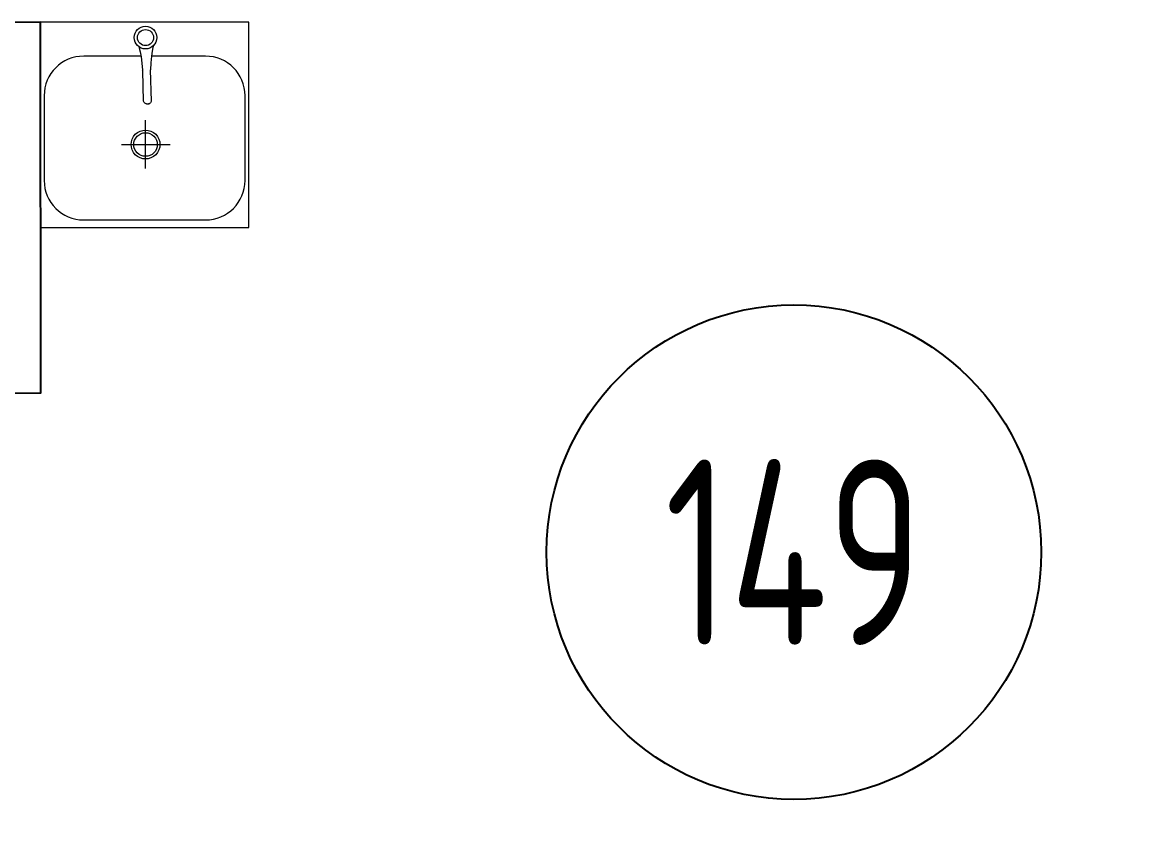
# Model space of a CAD drawing. Header units: millimetres. Extents: x -265044 to 366616, y 0 to 292181.
# Drawn here: x -214987 to -213197, y 108122 to 109450 of the extents above; entities that cross this region are included whole.
import ezdxf
from ezdxf.enums import TextEntityAlignment as Align

# ---------------------------------------------------------------- set-up
doc = ezdxf.new("R2010")
doc.units = ezdxf.units.MM
doc.header["$MEASUREMENT"] = 0
doc.layers.get('0').update_dxf_attribs({"color": 250, "lineweight": 9})
for name, color, linetype, lineweight in [('АР_Маркер экспликации', 239, 'Continuous', 13), ('АР_Номер помещения', 1, 'Continuous', 25), ('АР_Помещения_площадь', 19, 'Continuous', 9), ('ТХ_пищеблок', 30, 'Continuous', 20)]:
    doc.layers.add(name, color=color, linetype=linetype, lineweight=lineweight)
doc.styles.add('ISOCPEUR', font='isocpeur.ttf', dxfattribs={"width": 0.7})
doc.styles.get("Standard").update_dxf_attribs({"font": 'isocpeur.ttf'})

# ---------------------------------------------------------------- blocks, each defined once
blk = doc.blocks.new('*U54')
at = {"layer": 'АР_Номер помещения', "color": 8}
blk.add_circle((3509.9, -2299.4), 400, dxfattribs=at)
at = {"layer": 'АР_Помещения_площадь', "color": 8}
blk.add_line((4051.7, -3948.3), (3629.4, -3948.3), dxfattribs=at)
at = {"color": 8, "style": 'ISOCPEUR', "width": 0.7, "flags": 1}
blk.add_attdef('КАТЕГОРИЯ', (-499.2, -2092.2), '', height=250, dxfattribs=at)
at = {"layer": 'АР_Номер помещения', "color": 8, "style": 'ISOCPEUR', "width": 0.7}
blk.add_attdef('НОМЕР_ПОМЕЩЕНИЯ', text='', height=300, dxfattribs=at).set_placement((3509.9, -2299.4), align=Align.MIDDLE_CENTER)
at = {"layer": 'АР_Помещения_площадь', "color": 8, "lineweight": 30, "width": 0.7, "flags": 104}
blk.add_attdef('ИМЯ_ПОМЕЩЕНИЯ', text='', height=100, dxfattribs=at).set_placement((157.6, 1217.1), align=Align.MIDDLE_CENTER)
at = {"layer": 'АР_Помещения_площадь', "color": 8, "style": 'ISOCPEUR', "width": 0.7}
blk.add_attdef('ПЛОЩАДЬ_ПОМЕЩЕНИЯ', text='', height=200, dxfattribs=at).set_placement((4056.6, -3701.8), align=Align.MIDDLE_RIGHT)

msp = doc.modelspace()

# ---------------------------------------------------------------- linework, layer by layer
at = {"layer": 'ТХ_пищеблок', "color": 8}
for p, q in [((-214957.5, 109450), (-214957.5, 109118)), ((-214620.5, 109450), (-214957.5, 109450)), ((-214620.5, 109118), (-214620.5, 109450)), ((-214799, 109411.1), (-214797.5, 109407.7)), ((-214799, 109411.1), (-214797.5, 109407.7)), ((-214774.4, 109412.4), (-214775.8, 109409)), ((-214794.9, 109395), (-214887.5, 109395)), ((-214797.6, 109407.9), (-214796.1, 109402)), ((-214796.1, 109402), (-214794.7, 109394.1)), ((-214794.7, 109394.1), (-214793.5, 109383.8)), ((-214777.8, 109395.2), (-214778.8, 109384.2)), ((-214776.9, 109403.2), (-214777.8, 109395.2)), ((-214690.5, 109395), (-214777.8, 109395)), ((-214775.8, 109409.1), (-214776.9, 109403.2)), ((-214793.5, 109383.8), (-214792.2, 109372.5)), ((-214778.8, 109384.2), (-214779.3, 109372.8)), ((-214792.1, 109371.5), (-214792.2, 109372.5)), ((-214792.1, 109371.5), (-214792.2, 109372.5)), ((-214792.1, 109371.4), (-214792.1, 109371.5)), ((-214790.7, 109322.1), (-214792.1, 109371.5)), ((-214778, 109322.4), (-214779.3, 109372.8)), ((-214778, 109322.4), (-214779.3, 109372.8)), ((-214951.5, 109331), (-214951.5, 109194)), ((-214790.4, 109321.1), (-214790.7, 109322.1)), ((-214790.4, 109321.1), (-214790.7, 109322.1)), ((-214789.9, 109320.2), (-214790.4, 109321.1)), ((-214789.9, 109320.2), (-214790.4, 109321.1)), ((-214778.7, 109320.6), (-214779.4, 109319.7)), ((-214778.3, 109321.5), (-214778.7, 109320.6)), ((-214778, 109322.4), (-214778.3, 109321.5)), ((-214778, 109322.4), (-214778.3, 109321.5)), ((-214626.5, 109194), (-214626.5, 109331)), ((-214789.2, 109319.4), (-214789.9, 109320.2)), ((-214788.4, 109318.7), (-214789.2, 109319.4)), ((-214788.4, 109318.7), (-214789.2, 109319.4)), ((-214787.4, 109318.2), (-214788.4, 109318.7)), ((-214787.4, 109318.2), (-214788.4, 109318.7)), ((-214786.4, 109317.8), (-214787.4, 109318.2)), ((-214786.4, 109317.8), (-214787.4, 109318.2)), ((-214786.3, 109317.7), (-214786.8, 109318.1)), ((-214785.5, 109317.4), (-214786.3, 109317.7)), ((-214784.9, 109317.5), (-214786, 109317.7)), ((-214784.9, 109317.5), (-214786, 109317.7)), ((-214784.7, 109317.3), (-214785.5, 109317.4)), ((-214783.8, 109317.5), (-214784.9, 109317.5)), ((-214783.8, 109317.5), (-214784.9, 109317.5)), ((-214783.8, 109317.2), (-214784.7, 109317.3)), ((-214782.7, 109317.6), (-214783.8, 109317.5)), ((-214782.7, 109317.6), (-214783.8, 109317.5)), ((-214783, 109317.3), (-214783.8, 109317.2)), ((-214782.1, 109317.5), (-214783, 109317.3)), ((-214781.7, 109317.9), (-214782.7, 109317.6)), ((-214781.7, 109317.9), (-214782.7, 109317.6)), ((-214781.4, 109317.9), (-214782.1, 109317.5)), ((-214781, 109318.4), (-214782, 109317.9)), ((-214781, 109318.4), (-214782, 109317.9)), ((-214780.9, 109318.2), (-214781.4, 109317.9)), ((-214780.1, 109319), (-214781, 109318.4)), ((-214780.1, 109319), (-214781, 109318.4)), ((-214779.4, 109319.7), (-214780.1, 109319)), ((-214779.4, 109319.7), (-214780.1, 109319)), ((-214787.4, 109213.2), (-214787.5, 109291.5)), ((-214826.2, 109252), (-214747.9, 109252)), ((-214887.5, 109130), (-214690.5, 109130)), ((-214957.5, 109118), (-214620.5, 109118))]:
    msp.add_line(p, q, dxfattribs=at)
at = {"layer": 'ТХ_пищеблок', "color": 8, "linetype": 'ByBlock', "lineweight": -2, "ltscale": 100}
msp.add_lwpolyline([(-214957.5, 109450), (-215562.5, 109449.5), (-215562, 108849.5), (-214957, 108850), (-214957.5, 109450)], dxfattribs=at)
at = {"layer": 'ТХ_пищеблок', "color": 8}
for radius in [18.3, 13]:
    msp.add_circle((-214787.5, 109425), radius, dxfattribs=at)
for centre, start, end in [((-214887.5, 109331), 90, 180), ((-214690.5, 109331), 0, 90), ((-214887.5, 109194), 180, 270), ((-214690.5, 109194), 270, 0)]:
    msp.add_arc(centre, 64, start, end, dxfattribs=at)
for major_axis in [(-16.5, 16.5), (-13.5, 13.5)]:
    msp.add_ellipse((-214787.5, 109252), major_axis=major_axis, ratio=1, start_param=4.712389, end_param=10.995574, dxfattribs=at)

# ---------------------------------------------------------------- block references
at = {"layer": 'АР_Маркер экспликации', "color": 8}
ref = msp.add_blockref('*U54', (-217248.7, 110891.8), dxfattribs=at)
ref.add_attrib('НОМЕР_ПОМЕЩЕНИЯ', '149', dxfattribs={"layer": 'АР_Номер помещения', "color": 8, "height": 300, "style": 'ISOCPEUR', "width": 0.7}).set_placement((-213738.8, 108592.3), align=Align.MIDDLE_CENTER)
ref.add_attrib('ПЛОЩАДЬ_ПОМЕЩЕНИЯ', '15.16', dxfattribs={"layer": 'АР_Помещения_площадь', "color": 8, "height": 200, "style": 'ISOCPEUR', "width": 0.7}).set_placement((-213192.1, 107190), align=Align.MIDDLE_RIGHT)

doc.saveas('drawing.dxf')
